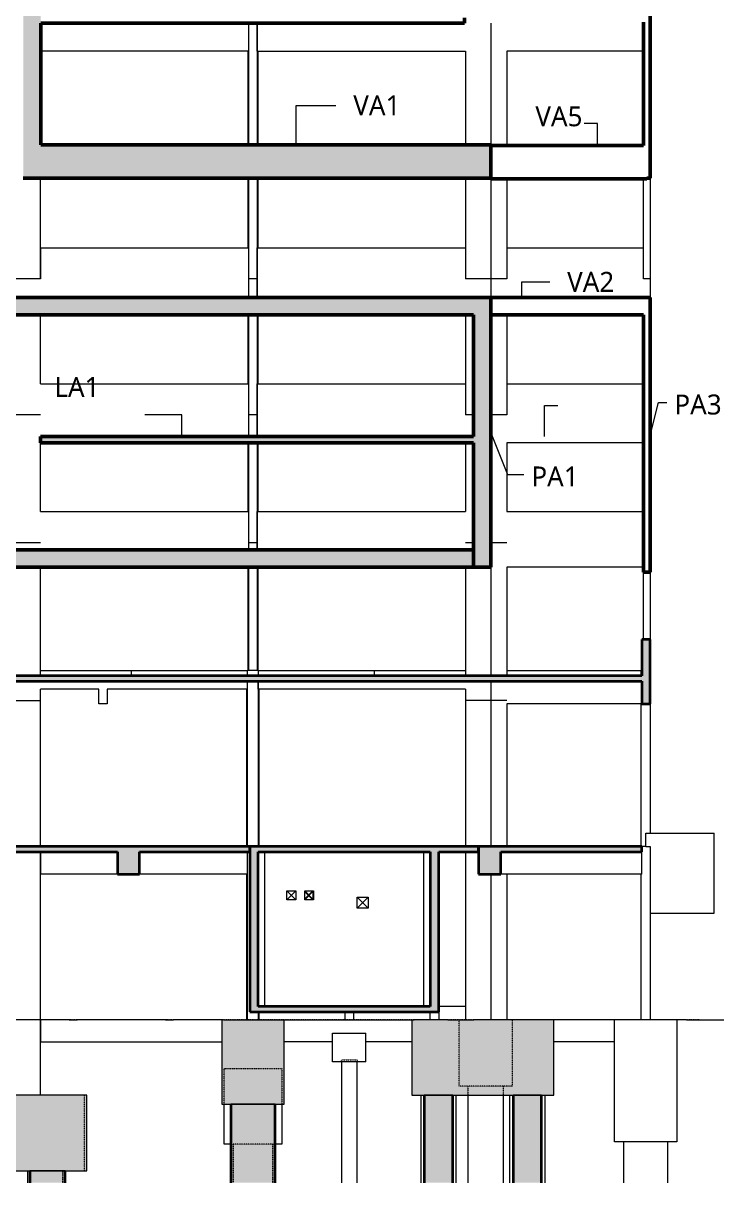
# Model space of a CAD drawing. Header units: centimetres. Extents: x -2102 to 22188, y -1637 to 88376.
# Drawn here: x 347 to 1925, y 78753 to 81364 of the extents above; entities that cross this region are included whole.
import ezdxf

# ---------------------------------------------------------------- set-up
doc = ezdxf.new("R2010")
doc.units = ezdxf.units.CM
doc.linetypes.add('Aligning Line', pattern=[0.635, 0.3175, -0.3175])
doc.linetypes.add('Traço', pattern=[0.635, 0.3175, -0.3175])
for name, color, linetype, lineweight in [('976-EST-PR-0001-LOC-R00_0_A-DET', 7, 'Continuous', 9), ('976-EST-PR-0001-LOC-R00_0_A-FLO', 7, 'Continuous', 9), ('976-EST-PR-0001-LOC-R00_0_S-COL', 7, 'Continuous', 9), ('A-FLOR', 7, 'Continuous', 18), ('A-FLOR-IDEN', 7, 'Continuous', 9), ('A-GENM', 7, 'Continuous', 18), ('S-BEAM', 7, 'Continuous', 18), ('S-BEAM-IDEN', 7, 'Continuous', 9), ('S-COLS', 7, 'Continuous', 18), ('S-COLS-IDEN', 7, 'Continuous', 9), ('S-FNDN', 7, 'Continuous', 18), ('S-FNDN-HDLN', 7, 'Traço', 9)]:
    doc.layers.add(name, color=color, linetype=linetype, lineweight=lineweight)
for name, color, linetype, lineweight, true_color in [('A-DETL', 7, 'Continuous', 9, 0x00a600), ('APF-BL-HELICE', 1, 'Continuous', 9, 0xff0000), ('FUNDACAO1_DXF', 7, 'Continuous', 9, 0x767676)]:
    doc.layers.add(name, color=color, linetype=linetype, lineweight=lineweight, true_color=true_color)
doc.styles.add('Gadugi', font='gadugi.ttf', dxfattribs={"height": 45})

# ---------------------------------------------------------------- blocks, each defined once
blk = doc.blocks.new('PED_MÍSULA_VERT__CONC_R1 - L_15_0 x 341_0-2997604-CT K 001 - CORTE A1-A1')
at = {"layer": 'S-COLS'}
blk.add_line((1248.6, 79498), (1248.6, 79150), dxfattribs=at)
blk = doc.blocks.new('FUNDACAO1_DXF_H35-R-3051291-CT K 001 - CORTE A1-A1')
at = {"layer": 'APF-BL-HELICE'}
for p, q in [((1840.7, 79120), (1856.2, 79120)), ((1856.2, 79120), (1909.1, 79120)), ((1909.1, 79120), (1924.7, 79120))]:
    blk.add_line(p, q, dxfattribs=at)
blk = doc.blocks.new('FUNDACAO1_DXF_H35-3051292-CT K 001 - CORTE A1-A1')
at = {"layer": 'APF-BL-HELICE'}
for p, q in [((1303.5, 79120), (1319.1, 79120)), ((1319.1, 79120), (1362, 79120))]:
    blk.add_line(p, q, dxfattribs=at)
blk = doc.blocks.new('FUNDACAO1_DXF-3051214-CT K 001 - CORTE A1-A1')
at = {"layer": '976-EST-PR-0001-LOC-R00_0_A-DET', "color": 5, "true_color": 0x0000ff}
blk.add_line((797.8, 79120), (1227.1, 79120), dxfattribs=at)
at = {"layer": '976-EST-PR-0001-LOC-R00_0_A-FLO', "color": 251, "true_color": 0x656565}
for p, q in [((450.5, 79120), (306.3, 79120)), ((667.7, 79120), (468.2, 79120)), ((797.8, 79120), (685.5, 79120)), ((1303.5, 79120), (1227.1, 79120)), ((1840.7, 79120), (1362, 79120))]:
    blk.add_line(p, q, dxfattribs=at)
at = {"layer": '976-EST-PR-0001-LOC-R00_0_S-COL', "color": 4, "true_color": 0x00ffff}
for p, q in [((667.7, 79120), (685.5, 79120)), ((673.6, 79120), (667.7, 79120))]:
    blk.add_line(p, q, dxfattribs=at)
at = {"layer": '976-EST-PR-0001-LOC-R00_0_S-COL', "color": 4, "true_color": 0x00ffff, "flags": 128}
blk.add_lwpolyline([(453.5, 79120), (450.5, 79120), (468.2, 79120)], dxfattribs=at)
for name in ['FUNDACAO1_DXF_H35-3051292-CT K 001 - CORTE A1-A1', 'FUNDACAO1_DXF_H35-R-3051291-CT K 001 - CORTE A1-A1']:
    blk.add_blockref(name, (0, 0))
blk = doc.blocks.new('PED_BLRET-1EST_R01_2019 - 75x75x65-2468565-CT K 001 - CORTE A1-A1')
at = {"layer": 'S-FNDN-HDLN'}
for p, q in [((1063.7, 79030), (1098.7, 79030)), ((1063.7, 79025), (1063.7, 79030)), ((1098.7, 79025), (1063.7, 79025)), ((1098.7, 79030), (1098.7, 79025))]:
    blk.add_line(p, q, dxfattribs=at)
blk = doc.blocks.new('PED_MÍSULA_VERT__CONC_R1 - L_15_0 x 341_0-3425010-CT K 001 - CORTE A1-A1')
at = {"layer": 'S-COLS'}
blk.add_line((891.4, 79150), (891.4, 79498), dxfattribs=at)
blk = doc.blocks.new('PED_FURO_RETANGULAR_R04_2020 - 25x25x139-3491849-CT K 001 - CORTE A1-A1')
at = {"layer": 'A-GENM'}
for p, q in [((1098.7, 79371), (1123.7, 79396)), ((1123.7, 79371), (1098.7, 79396))]:
    blk.add_line(p, q, dxfattribs=at)
blk = doc.blocks.new('PED_FURO_RETANGULAR_R04_2020 - 20x20x120-3494765-CT K 001 - CORTE A1-A1')
at = {"layer": 'A-GENM'}
for p, q in [((980.9, 79390), (1000.9, 79410)), ((1000.9, 79390), (980.9, 79410))]:
    blk.add_line(p, q, dxfattribs=at)
blk = doc.blocks.new('PED_FURO_RETANGULAR_R04_2020 - 20x20x120-V2-CT K 001 - CORTE A1-A1')
at = {"layer": 'A-GENM'}
for p, q in [((980.9, 79392), (998.9, 79410)), ((998.9, 79390), (980.9, 79408))]:
    blk.add_line(p, q, dxfattribs=at)

msp = doc.modelspace()

# ---------------------------------------------------------------- hatches: boundary and pattern name
at = {"layer": 'A-FLOR', "true_color": 0xa6a6a6}
for points in [[(386.11, 80419), (1360.86, 80419), (1360.86, 80433), (386.11, 80433)], [(-127.64, 79882), (1739.87, 79882), (1739.87, 79894), (-127.64, 79894)], [(301.36, 79498), (559.1, 79498), (559.1, 79510), (301.36, 79510)], [(857.21, 79498), (857.36, 79498), (857.36, 79510), (609.1, 79510), (609.1, 79498), (852.36, 79498)], [(1232.08, 79498), (1263.61, 79498), (1263.61, 79510), (876.36, 79510), (876.36, 79498), (1126.91, 79498)], [(1282.61, 79498), (1372.36, 79498), (1372.36, 79510), (1282.61, 79510)], [(1739.86, 79498), (1739.86, 79510), (1422.36, 79510), (1422.36, 79498), (1695.62, 79498)], [(876.36, 79138), (1263.61, 79138), (1263.61, 79150), (876.36, 79150), (876.36, 79138)]]:
    msp.add_hatch(color=253, dxfattribs=at).paths.add_polyline_path(points, flags=0)
at = {"layer": 'S-BEAM', "true_color": 0xa6a6a6}
for points in [[(386.35, 81015), (1400.36, 81015), (1400.36, 81090), (386.35, 81090)], [(1126.91, 80707), (1360.86, 80707), (1360.86, 80743.5), (1399.61, 80743.5), (1399.61, 80746), (-1348.38, 80746), (-1348.38, 80707), (-1348.15, 80707), (-1348.15, 80743.5), (-1308.65, 80743.5), (-1308.65, 80707), (558.19, 80707)], [(1126.91, 80139), (1360.86, 80139), (1360.86, 80178), (-1308.65, 80178), (-1308.65, 80139), (558.19, 80139)], [(1749.36, 79831), (1758.87, 79831), (1758.86, 79976), (1739.87, 79976), (1739.87, 79831)], [(559.1, 79448), (609.1, 79448), (609.1, 79510), (559.1, 79510), (559.1, 79496)], [(857.36, 79138), (876.36, 79138), (876.36, 79510), (857.36, 79510), (857.36, 79150)], [(1282.61, 79138), (1282.61, 79510), (1263.61, 79510), (1263.61, 79138), (1272.57, 79138)], [(1411.26, 79448), (1422.36, 79448), (1422.36, 79510), (1372.36, 79510), (1372.36, 79448), (1400.36, 79448)]]:
    msp.add_hatch(color=253, dxfattribs=at).paths.add_polyline_path(points, flags=0)
at = {"layer": 'S-COLS', "true_color": 0xa6a6a6}
for points in [[(346.85, 81015), (386.35, 81015), (386.35, 84258), (346.85, 84258), (346.85, 81183.46)], [(1360.86, 80139), (1400.36, 80139), (1400.36, 80743.5), (1360.86, 80743.5), (1360.86, 80156.38)]]:
    msp.add_hatch(color=253, dxfattribs=at).paths.add_polyline_path(points, flags=0)
at = {"layer": 'S-FNDN', "true_color": 0xa6a6a6}
for points in [[(914.25, 78930), (934.36, 78930), (934.36, 79120), (794.36, 79120), (794.36, 78930), (842.55, 78930)], [(1542.11, 78950), (1542.11, 79120), (1222.11, 79120), (1222.11, 78950), (1514.15, 78950)], [(273.84, 78780), (490.14, 78780), (490.14, 78950), (113.14, 78950), (113.14, 78780), (241.22, 78780)], [(913.64, 78752.76), (914.25, 78752.76), (914.25, 78930), (814.48, 78930), (814.48, 78752.76), (878.09, 78752.76)], [(1269.08, 78752.76), (1314.15, 78752.76), (1314.15, 78950), (1250.07, 78950), (1250.07, 78752.76)], [(1482.35, 78752.76), (1514.15, 78752.76), (1514.15, 78950), (1450.07, 78950), (1450.07, 78752.76)], [(416.01, 78752.76), (441.22, 78752.76), (441.22, 78780), (362.06, 78780), (362.06, 78752.76), (380.47, 78752.76)]]:
    msp.add_hatch(color=253, dxfattribs=at).paths.add_polyline_path(points, flags=0)

# ---------------------------------------------------------------- linework, layer by layer
at = {"layer": 'A-DETL', "color": 7}
for p, q in [((1640.36, 81138), (1610.36, 81138)), ((1640.36, 81088), (1640.36, 81138)), ((1520.86, 80433), (1520.86, 80503)), ((1520.86, 80503), (1550.86, 80503)), ((704.36, 80482), (620.49, 80482)), ((704.36, 80433), (704.36, 80482))]:
    msp.add_line(p, q, dxfattribs=at)
at = {"layer": 'A-DETL', "color": 7, "linetype": 'Aligning Line'}
msp.add_line((1868.86, 79120), (-1571.14, 79120), dxfattribs=at)
at = {"layer": 'A-FLOR', "color": 190, "lineweight": 50, "true_color": 0x8000ff}
for p, q in [((386.35, 81363.71), (1340.85, 81363.71)), ((1340.85, 81363.71), (1340.85, 81376)), ((1360.86, 80433), (386.11, 80433)), ((386.11, 80433), (386.11, 80419)), ((386.11, 80419), (1360.86, 80419))]:
    msp.add_line(p, q, dxfattribs=at)
at = {"layer": 'A-FLOR'}
for p, q in [((386.11, 79906), (516.86, 79906)), ((535.86, 79906), (852.36, 79906)), ((590.36, 79906), (590.36, 79894)), ((876.36, 79906), (1342.61, 79906)), ((1138.36, 79894), (1138.36, 79906)), ((1436.11, 79906), (1738.86, 79906))]:
    msp.add_line(p, q, dxfattribs=at)
at = {"layer": 'A-FLOR', "lineweight": 35}
for p, q in [((1739.87, 79894), (-127.64, 79894)), ((-127.64, 79882), (1739.87, 79882)), ((559.1, 79510), (301.36, 79510)), ((857.36, 79510), (609.1, 79510)), ((857.36, 79498), (857.36, 79510)), ((1263.61, 79510), (876.36, 79510)), ((1372.36, 79510), (1282.61, 79510)), ((1372.36, 79498), (1372.36, 79510)), ((1739.86, 79510), (1422.36, 79510)), ((1739.86, 79498), (1739.86, 79510)), ((301.36, 79498), (559.1, 79498)), ((609.1, 79498), (857.36, 79498)), ((876.36, 79498), (1263.61, 79498)), ((1282.61, 79498), (1372.36, 79498)), ((1422.36, 79498), (1739.86, 79498)), ((1263.61, 79150), (876.36, 79150)), ((876.36, 79138), (1263.61, 79138))]:
    msp.add_line(p, q, dxfattribs=at)
at = {"layer": 'S-BEAM'}
for p, q in [((854.86, 81301), (854.86, 81363.71)), ((873.86, 81301), (873.86, 81363.71)), ((854.86, 81301), (386.35, 81301)), ((873.86, 81301), (1342.61, 81301)), ((1743.86, 81301), (1436.11, 81301)), ((854.86, 81013), (386.11, 81013)), ((854.86, 81013), (854.86, 81015)), ((873.86, 81013), (873.86, 81015)), ((873.86, 81013), (1342.61, 81013)), ((386.11, 80858), (854.86, 80858)), ((386.11, 80858), (386.11, 80788)), ((854.86, 80746), (854.86, 80858)), ((873.86, 80858), (1342.61, 80858)), ((873.86, 80746), (873.86, 80858)), ((1342.61, 80858), (1342.61, 80788)), ((1436.11, 80858), (1743.86, 80858)), ((1436.11, 80858), (1436.11, 80788)), ((1743.86, 80788), (1743.86, 80858)), ((386.11, 80552), (854.86, 80552)), ((854.86, 80433), (854.86, 80552)), ((873.86, 80552), (1342.61, 80552)), ((873.86, 80433), (873.86, 80552)), ((1342.61, 80552), (1342.61, 80482)), ((1436.11, 80552), (1743.86, 80552)), ((1436.11, 80552), (1436.11, 80482)), ((1743.86, 80419), (1436.11, 80419)), ((386.11, 80264), (854.86, 80264)), ((854.86, 80178), (854.86, 80264)), ((873.86, 80264), (1342.61, 80264)), ((873.86, 80178), (873.86, 80264)), ((1436.11, 80264), (1743.86, 80264)), ((1743.86, 80139), (1436.11, 80139)), ((516.86, 79906), (535.86, 79906)), ((852.36, 79864), (852.36, 79882)), ((876.36, 79864), (876.36, 79882)), ((516.86, 79864), (386.11, 79864)), ((516.86, 79831), (516.86, 79864)), ((852.36, 79864), (535.86, 79864)), ((535.86, 79864), (535.86, 79831)), ((1342.61, 79864), (876.36, 79864)), ((535.86, 79831), (516.86, 79831)), ((1738.86, 79831), (1436.11, 79831)), ((1749.36, 79510), (1749.36, 79540)), ((1749.36, 79540), (1902.72, 79540)), ((1902.72, 79360), (1902.72, 79540)), ((1749.36, 79510), (1758.86, 79510)), ((1758.86, 79510), (1758.86, 79360)), ((386.11, 79498), (386.11, 79448)), ((852.36, 79448), (852.36, 79498)), ((1342.61, 79498), (1342.61, 79150)), ((1739.86, 79448), (1739.86, 79498)), ((559.1, 79448), (386.11, 79448)), ((852.36, 79448), (609.1, 79448)), ((1739.86, 79448), (1422.36, 79448)), ((940.86, 79410), (960.86, 79410)), ((940.86, 79390), (940.86, 79410)), ((960.86, 79410), (960.86, 79390)), ((980.86, 79410), (1000.86, 79410)), ((980.86, 79390), (980.86, 79410)), ((998.86, 79410), (998.86, 79390)), ((1000.86, 79410), (1000.86, 79390)), ((960.86, 79390), (940.86, 79390)), ((1000.86, 79390), (980.86, 79390)), ((1098.69, 79396), (1123.69, 79396)), ((1098.69, 79371), (1098.69, 79396)), ((1123.69, 79396), (1123.69, 79371)), ((1123.69, 79371), (1098.69, 79371)), ((1758.86, 79360), (1902.72, 79360)), ((1342.61, 79150), (1282.61, 79150)), ((386.11, 79120), (386.11, 79070)), ((794.23, 79120), (794.23, 79070)), ((386.11, 79070), (794.23, 79070)), ((1043.69, 79070), (934.36, 79070)), ((1222.11, 79070), (1118.69, 79070)), ((1678.86, 79070), (1542.11, 79070))]:
    msp.add_line(p, q, dxfattribs=at)
at = {"layer": 'S-BEAM', "color": 190, "lineweight": 50, "true_color": 0x8000ff}
for p, q in [((1400.36, 81090), (386.35, 81090)), ((1400.36, 81015), (1400.36, 81090)), ((1400.36, 81088), (1743.86, 81088)), ((386.35, 81015), (1400.36, 81015)), ((1751.36, 81013), (1400.36, 81013)), ((1751.36, 81013), (1751.36, 81015)), ((1399.61, 80746), (-1348.38, 80746)), ((1399.61, 80743.5), (1399.61, 80746)), ((1400.36, 80746), (1758.86, 80746)), ((1758.86, 80743.5), (1758.86, 80746)), ((-1308.65, 80707), (1360.86, 80707)), ((1743.86, 80707), (1400.36, 80707)), ((1360.86, 80178), (-1308.65, 80178)), ((-1308.65, 80139), (1360.86, 80139))]:
    msp.add_line(p, q, dxfattribs=at)
at = {"layer": 'S-BEAM', "lineweight": 35}
for p, q in [((1758.87, 79976), (1739.87, 79976)), ((1739.87, 79976), (1739.87, 79894)), ((1758.87, 79831), (1758.87, 79976)), ((1739.87, 79882), (1739.87, 79831)), ((1739.87, 79831), (1758.87, 79831)), ((609.1, 79510), (559.1, 79510)), ((857.36, 79510), (857.36, 79138)), ((876.36, 79510), (857.36, 79510)), ((1282.61, 79510), (1263.61, 79510)), ((1422.36, 79510), (1372.36, 79510)), ((1372.36, 79510), (1372.36, 79448)), ((559.1, 79498), (559.1, 79448)), ((609.1, 79448), (609.1, 79498)), ((876.36, 79150), (876.36, 79498)), ((1263.61, 79498), (1263.61, 79150)), ((1282.61, 79138), (1282.61, 79498)), ((1422.36, 79448), (1422.36, 79498)), ((559.1, 79448), (609.1, 79448)), ((1372.36, 79448), (1422.36, 79448)), ((857.36, 79138), (876.36, 79138)), ((1263.61, 79138), (1282.61, 79138))]:
    msp.add_line(p, q, dxfattribs=at)
at = {"layer": 'S-BEAM-IDEN'}
for p, q in [((961.62, 81178.67), (1051.18, 81178.67)), ((961.62, 81090), (961.62, 81178.67)), ((1469.59, 80781.17), (1532.74, 80781.17)), ((1469.59, 80746), (1469.59, 80781.17))]:
    msp.add_line(p, q, dxfattribs=at)
at = {"layer": 'S-COLS', "color": 190, "lineweight": 50, "true_color": 0x8000ff}
for p, q in [((1758.86, 87138), (1758.86, 81015)), ((386.35, 81090), (386.35, 81363.71)), ((1743.86, 81088), (1743.86, 81366)), ((346.85, 81015), (386.35, 81015)), ((1758.86, 81015), (1751.36, 81015)), ((1400.36, 80743.5), (1399.61, 80743.5)), ((1400.36, 80139), (1400.36, 80743.5)), ((1758.86, 80743.5), (1758.86, 80127.5)), ((1360.86, 80707), (1360.86, 80433)), ((1743.86, 80127.5), (1743.86, 80707)), ((1360.86, 80419), (1360.86, 80139)), ((1360.86, 80139), (1400.36, 80139)), ((1758.86, 80127.5), (1743.86, 80127.5))]:
    msp.add_line(p, q, dxfattribs=at)
at = {"layer": 'S-COLS'}
for p, q in [((854.86, 81090), (854.86, 81363.71)), ((873.86, 81363.71), (873.86, 81090)), ((1400.36, 81364), (1400.36, 81090)), ((853.36, 81090), (853.36, 81301)), ((875.36, 81301), (875.36, 81090)), ((1342.61, 81301), (1342.61, 81090)), ((1436.11, 81301), (1436.11, 81088)), ((386.11, 80788), (386.11, 81013)), ((853.36, 80858), (853.36, 81013)), ((854.86, 80788), (854.86, 81015)), ((873.86, 81015), (873.86, 80788)), ((875.36, 81013), (875.36, 80858)), ((1342.61, 81013), (1342.61, 80788)), ((1400.36, 81015), (1400.36, 80788)), ((1436.11, 81013), (1436.11, 80788)), ((1743.86, 80788), (1743.86, 81013)), ((1758.86, 81015), (1758.86, 80788)), ((386.11, 80788), (-150.88, 80788)), ((386.11, 80788), (-150.88, 80788)), ((854.86, 80746), (854.86, 80788)), ((873.86, 80788), (854.86, 80788)), ((873.86, 80788), (854.86, 80788)), ((873.86, 80788), (873.86, 80746)), ((1400.36, 80788), (1342.61, 80788)), ((1400.36, 80788), (1342.61, 80788)), ((1400.36, 80788), (1400.36, 80743.5)), ((1436.11, 80788), (1400.36, 80788)), ((1436.11, 80788), (1400.36, 80788)), ((1758.86, 80788), (1743.86, 80788)), ((1758.86, 80788), (1743.86, 80788)), ((1758.86, 80788), (1758.86, 80746)), ((386.11, 80552), (386.11, 80707)), ((853.36, 80552), (853.36, 80707)), ((854.86, 80482), (854.86, 80707)), ((873.86, 80707), (873.86, 80482)), ((875.36, 80707), (875.36, 80552)), ((1342.61, 80707), (1342.61, 80482)), ((1436.11, 80707), (1436.11, 80482)), ((386.11, 80482), (-150.88, 80482)), ((386.11, 80482), (-150.88, 80482)), ((854.86, 80433), (854.86, 80482)), ((873.86, 80482), (854.86, 80482)), ((873.86, 80482), (854.86, 80482)), ((873.86, 80482), (873.86, 80433)), ((1360.86, 80482), (1342.61, 80482)), ((1360.86, 80482), (1342.61, 80482)), ((1436.11, 80482), (1400.36, 80482)), ((1436.11, 80482), (1400.36, 80482)), ((386.11, 80264), (386.11, 80419)), ((853.36, 80264), (853.36, 80419)), ((854.86, 80194), (854.86, 80419)), ((873.86, 80419), (873.86, 80194)), ((875.36, 80419), (875.36, 80264)), ((1342.61, 80419), (1342.61, 80264)), ((1436.11, 80419), (1436.11, 80264)), ((386.11, 80194), (-150.88, 80194)), ((386.11, 80194), (-150.88, 80194)), ((854.86, 80178), (854.86, 80194)), ((873.86, 80194), (854.86, 80194)), ((873.86, 80194), (854.86, 80194)), ((873.86, 80194), (873.86, 80178)), ((1360.86, 80194), (1342.61, 80194)), ((1360.86, 80194), (1342.61, 80194)), ((1436.11, 80194), (1400.36, 80194)), ((1436.11, 80194), (1400.36, 80194)), ((386.11, 79894), (386.11, 80139)), ((853.36, 79906), (853.36, 80139)), ((854.86, 79906), (854.86, 80139)), ((873.86, 80139), (873.86, 79906)), ((875.36, 80139), (875.36, 79906)), ((1342.61, 80139), (1342.61, 79894)), ((1400.36, 80139), (1400.36, 79894)), ((1436.11, 80139), (1436.11, 79894)), ((1743.86, 79976), (1743.86, 80127.5)), ((1758.86, 80127.5), (1758.86, 79975.98)), ((852.36, 79894), (852.36, 79906)), ((876.36, 79906), (852.36, 79906)), ((873.86, 79906), (854.86, 79906)), ((876.36, 79906), (876.36, 79894)), ((1738.86, 79894), (1738.86, 79906)), ((1739.87, 79906), (1738.86, 79906)), ((852.36, 79510), (852.36, 79882)), ((876.36, 79882), (876.36, 79510)), ((1400.36, 79882), (1400.36, 79839)), ((386.11, 79838), (386.11, 79864)), ((850.86, 79510), (850.86, 79864)), ((877.86, 79864), (877.86, 79510)), ((1342.61, 79864), (1342.61, 79839)), ((386.11, 79838), (124.36, 79838)), ((386.11, 79838), (124.36, 79838)), ((386.11, 79510), (386.11, 79838)), ((1342.61, 79839), (1342.61, 79510)), ((1400.36, 79839), (1342.61, 79839)), ((1400.36, 79839), (1342.61, 79839)), ((1400.36, 79839), (1400.36, 79510)), ((1436.11, 79839), (1400.36, 79839)), ((1436.11, 79839), (1400.36, 79839)), ((1436.11, 79831), (1436.11, 79510)), ((1738.86, 79510), (1738.86, 79831)), ((1758.86, 79831.02), (1758.86, 79540)), ((1749.36, 79510), (1739.86, 79510)), ((1749.36, 79510), (1739.86, 79510)), ((386.11, 78950), (386.11, 79498)), ((852.36, 79120), (852.36, 79498)), ((1342.61, 79498), (1342.61, 79120)), ((850.86, 79120), (850.86, 79448)), ((1400.36, 79448), (1400.36, 79120)), ((1436.11, 79448), (1436.11, 79120)), ((1738.86, 79120), (1738.86, 79448)), ((1758.86, 79360), (1758.86, 79120)), ((876.36, 79138), (876.36, 79120)), ((877.86, 79138), (877.86, 79120)), ((1071.69, 79120), (1071.69, 79138)), ((1090.69, 79138), (1090.69, 79120)), ((1263.61, 79120), (1263.61, 79138)), ((1282.61, 79138), (1282.61, 79120))]:
    msp.add_line(p, q, dxfattribs=at)
at = {"layer": 'S-COLS-IDEN'}
for p, q in [((1758.86, 80435.5), (1777.49, 80509.6)), ((1777.49, 80509.6), (1796.12, 80509.6)), ((1400.36, 80441.25), (1437.2, 80347.56)), ((1437.2, 80347.56), (1474.03, 80347.56))]:
    msp.add_line(p, q, dxfattribs=at)
at = {"layer": 'S-FNDN', "lineweight": 9}
for p, q in [((794.36, 79120), (794.36, 78930)), ((934.36, 78930), (934.36, 79120)), ((1222.11, 79120), (1222.11, 78950)), ((1542.11, 78950), (1542.11, 79120)), ((1678.86, 78845), (1678.86, 79120)), ((1818.86, 79120), (1818.86, 78845)), ((490.14, 78950), (113.14, 78950)), ((490.14, 78780), (490.14, 78950)), ((794.36, 78930), (814.48, 78930)), ((799.36, 78840), (799.36, 78930)), ((814.48, 78930), (914.25, 78930)), ((914.25, 78930), (934.36, 78930)), ((929.36, 78930), (929.36, 78840)), ((1222.11, 78950), (1250.07, 78950)), ((1250.07, 78950), (1314.15, 78950)), ((1314.15, 78950), (1450.07, 78950)), ((1450.07, 78950), (1514.15, 78950)), ((1514.15, 78950), (1542.11, 78950)), ((814.36, 78840), (799.36, 78840)), ((929.36, 78840), (914.36, 78840)), ((1818.86, 78845), (1678.86, 78845)), ((241.22, 78780), (362.06, 78780)), ((362.06, 78780), (441.22, 78780)), ((441.22, 78780), (490.14, 78780))]:
    msp.add_line(p, q, dxfattribs=at)
at = {"layer": 'S-FNDN'}
for p, q in [((1043.69, 79090), (1118.69, 79090)), ((1043.69, 79025), (1043.69, 79090)), ((1118.69, 79025), (1118.69, 79090)), ((1118.69, 79025), (1043.69, 79025)), ((1063.69, 79025), (1063.69, 78752.76)), ((1098.69, 78752.76), (1098.69, 79025)), ((814.36, 78930), (814.36, 78752.76)), ((914.25, 78930), (814.48, 78930)), ((914.36, 78752.76), (914.36, 78930)), ((1242.11, 78950), (1242.11, 78752.76)), ((1314.15, 78950), (1250.07, 78950)), ((1322.11, 78752.76), (1322.11, 78950)), ((1348.36, 78950), (1348.36, 78752.76)), ((1428.36, 78752.76), (1428.36, 78950)), ((1442.11, 78950), (1442.11, 78752.76)), ((1514.15, 78950), (1450.07, 78950)), ((1522.11, 78752.76), (1522.11, 78950)), ((1698.86, 78845), (1698.86, 78752.76)), ((1798.86, 78752.76), (1798.86, 78845)), ((356.27, 78780), (356.27, 78752.76)), ((361.64, 78780), (361.64, 78752.76)), ((441.22, 78780), (362.06, 78780)), ((441.64, 78752.76), (441.64, 78780))]:
    msp.add_line(p, q, dxfattribs=at)
at = {"layer": 'S-FNDN', "lineweight": 35}
for p, q in [((814.48, 78930), (814.48, 78752.76)), ((914.25, 78752.76), (914.25, 78930)), ((1250.07, 78950), (1250.07, 78752.76)), ((1314.15, 78752.76), (1314.15, 78950)), ((1450.07, 78950), (1450.07, 78752.76)), ((1514.15, 78752.76), (1514.15, 78950)), ((362.06, 78780), (362.06, 78752.76)), ((441.22, 78752.76), (441.22, 78780))]:
    msp.add_line(p, q, dxfattribs=at)
at = {"layer": 'S-FNDN-HDLN'}
for p, q in [((1328.36, 78970), (1328.36, 79120)), ((1448.36, 79120), (1448.36, 78970)), ((799.36, 79010), (929.36, 79010)), ((799.36, 78930.01), (799.36, 79010)), ((929.36, 79010), (929.36, 78930.01)), ((1448.36, 78970), (1328.36, 78970)), ((1348.36, 78970), (1348.36, 78950.01)), ((1428.36, 78950.01), (1428.36, 78970)), ((484.77, 78780), (484.77, 78950)), ((914.36, 78840), (814.37, 78840)), ((819.36, 78840), (819.36, 78752.76)), ((909.36, 78752.76), (909.36, 78840)), ((436.27, 78752.76), (436.27, 78780))]:
    msp.add_line(p, q, dxfattribs=at)

# ---------------------------------------------------------------- block references
at = {"layer": 'A-GENM'}
for name, p in [('PED_FURO_RETANGULAR_R04_2020 - 20x20x120-3494765-CT K 001 - CORTE A1-A1', (-40, 0)), ('PED_FURO_RETANGULAR_R04_2020 - 20x20x120-3494765-CT K 001 - CORTE A1-A1', (0, 0)), ('PED_FURO_RETANGULAR_R04_2020 - 20x20x120-V2-CT K 001 - CORTE A1-A1', (0, 0)), ('PED_FURO_RETANGULAR_R04_2020 - 25x25x139-3491849-CT K 001 - CORTE A1-A1', (0, 0))]:
    msp.add_blockref(name, p, dxfattribs=at)
at = {"layer": 'FUNDACAO1_DXF', "color": 3, "true_color": 0x00ff00}
msp.add_blockref('FUNDACAO1_DXF-3051214-CT K 001 - CORTE A1-A1', (0, 0), dxfattribs=at)
at = {"layer": 'S-COLS'}
for name in ['PED_MÍSULA_VERT__CONC_R1 - L_15_0 x 341_0-3425010-CT K 001 - CORTE A1-A1', 'PED_MÍSULA_VERT__CONC_R1 - L_15_0 x 341_0-2997604-CT K 001 - CORTE A1-A1']:
    msp.add_blockref(name, (0, 0), dxfattribs=at)
at = {"layer": 'S-FNDN', "linetype": 'Traço', "lineweight": 9}
msp.add_blockref('PED_BLRET-1EST_R01_2019 - 75x75x65-2468565-CT K 001 - CORTE A1-A1', (0, 0), dxfattribs=at)

# ---------------------------------------------------------------- texts
at = {"layer": 'A-FLOR-IDEN', "insert": (417, 80566.97), "char_height": 45, "width": 127.4683, "attachment_point": 1, "style": 'Gadugi'}
msp.add_mtext('LA1', dxfattribs=at)
at = {"layer": 'S-BEAM-IDEN', "char_height": 45, "width": 139.4936, "attachment_point": 1, "style": 'Gadugi'}
for s, insert in [('VA1', (1090.19, 81201.32)), ('VA5', (1500.2, 81176.66)), ('VA2', (1571.74, 80803.82))]:
    msp.add_mtext(s, dxfattribs=dict(at, insert=insert))
at = {"layer": 'S-COLS-IDEN', "char_height": 45, "width": 134.6835, "attachment_point": 1, "style": 'Gadugi'}
for s, insert in [('PA3', (1813.36, 80527.66)), ('PA1', (1491.26, 80365.62))]:
    msp.add_mtext(s, dxfattribs=dict(at, insert=insert))

doc.saveas('drawing.dxf')
